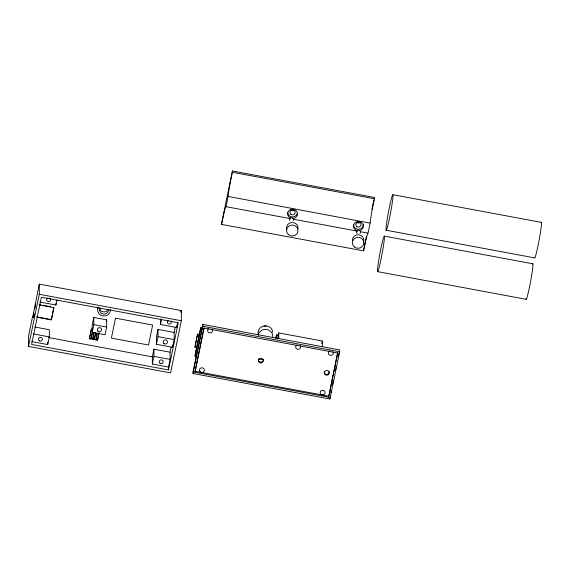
<?xml version="1.0" encoding="UTF-8"?>
<svg xmlns="http://www.w3.org/2000/svg" width="570" height="570" viewBox="0 0 570 570"><rect width="100%" height="100%" fill="white"/><g stroke="black" fill="none" stroke-linecap="round" stroke-linejoin="round"><path stroke-width="0.85" d="M370.115 223.098L370.137 222.884A18.098 1.097 -79.4 0 1 372.018 210.693L372.445 208.371A18.098 1.097 -79.4 0 1 374.255 199.635L374.454 197.462L232.403 171L221.63 223.141L221.63 224.423L363.689 250.886L363.895 249.774A18.098 1.097 -79.4 0 1 368.021 233.116L370.115 223.098L228.078 196.422A18.098 1.097 -79.4 0 1 229.959 184.231L230.394 181.901A18.098 1.097 -79.4 0 1 232.197 173.173L232.403 171M221.63 224.423L221.837 223.312A18.098 1.097 -79.4 0 1 225.969 206.654L290.479 218.666M32.618 316.314L28.5 336.25L28.514 346.425L170.573 372.887L181.346 320.746L181.331 310.572L39.273 284.109L32.618 317.654L32.618 316.314L33.267 316.229M33.602 314.597L33.944 312.959M34.784 308.869L35.632 304.779M28.514 346.425L39.287 294.284L39.273 284.109M36.9 317.219L51.343 319.905L53.879 307.33M51.343 319.905L53.879 307.636L39.437 304.95M31.599 341.572L47.745 344.579L49.326 336.913L49.319 329.724L34.877 327.03M39.779 302.007L55.917 305.014L56.979 299.906M89.454 338.794L91.357 328.976L89.454 338.794L91.065 339.093L92.625 331.562M93.758 317.454L92.176 325.121L92.19 332.317L105.101 334.725L106.69 327.059L106.675 319.863L93.758 317.454L93.772 324.651L92.19 332.317M91.065 339.093L92.625 330.949M95.682 333.001L94.299 339.692L92.682 339.392L93.893 332.923M92.682 339.392L94.064 332.702M94.299 339.692L95.682 332.388M99.08 332.766L97.527 340.297L95.91 339.991L97.121 333.521M95.91 339.991L97.292 333.3M97.527 340.297L98.909 332.987M106.326 321.565L106.675 319.863M168.492 367.08L152.347 364.066L152.34 356.877L153.921 349.211L170.067 352.217L170.074 359.406L168.492 367.08L168.499 369.951L31.607 344.451L41.368 297.219L178.253 322.72L168.499 369.951M174.149 332.431L158.011 329.424L156.422 337.091L156.436 344.287L172.582 347.294L174.163 339.627L174.149 332.431L175.225 327.244M152.347 364.066L153.936 356.4L153.921 349.211M156.436 344.287L158.018 336.621L158.011 329.424M177.726 322.399L176.664 327.508L160.526 324.501L161.581 319.392M170.067 352.217L171.135 347.023M180.968 312.31L181.331 310.572L180.042 311.056M199.97 334.547L197.548 334.091L195.011 346.361L195.018 347.394L196.629 347.693M195.018 347.394L197.548 334.091M202.493 328.078L200.747 327.757L195.047 355.359L195.047 356.179L196.664 356.485M195.047 356.179L200.747 327.757M225.969 206.76L228.078 196.529M202.785 324.416L193.031 371.647L193.031 373.5L329.923 399L339.677 351.768L339.677 349.916L202.785 324.416L202.792 326.261L193.031 373.5M194.961 372.267L204.089 328.099L337.746 353.001L328.626 397.162L194.961 372.267L201.224 340.924M201.581 339.193L203.91 327.935M275.844 338.309L276.557 334.861L278.303 335.189M276.03 337.953L276.557 334.861M277.512 338.879L278.744 332.916L322.328 341.031L322.342 346.688M321.801 343.589L322.328 341.031M328.626 397.162L337.568 352.837M330.807 392.858L331.163 391.141M332.581 384.266L333.286 380.831M335.416 370.529L336.307 366.232M338.259 356.784L339.143 352.495M363.867 248.734L366.375 236.571M371.946 209.632L373.92 200.07M35.155 304.045L35.796 303.96M368.021 233.116L360.197 231.655M392.865 194.712A18.098 1.097 -79.4 0 1 388.612 222.293A18.098 1.097 -79.4 0 1 387.03 220.398A18.098 1.097 -79.4 0 1 392.865 194.712L541.379 222.378M232.403 172.283L374.462 198.745M386.139 230.223L534.653 257.889M384.308 236.115A18.098 1.097 -79.4 0 1 380.055 263.696A18.098 1.097 -79.4 0 1 378.473 261.808A18.098 1.097 -79.4 0 1 384.308 236.115L532.822 263.782M293.094 219.158L357.582 231.171M377.582 271.634L526.096 299.3M276.564 335.374L278.303 335.702M39.287 294.284L181.346 320.746M202.792 326.261L339.677 351.768M200.747 328.577L202.364 328.876M39.245 304.601L40.962 304.921M42.686 305.242L50.438 306.689M197.548 335.124L199.165 335.424M93.772 324.651L106.69 327.059M158.018 336.621L174.163 339.627M36.708 316.87L51.343 319.599M91.357 329.588L92.967 329.887M89.454 338.174L91.065 338.473M92.682 338.78L94.292 339.079M95.91 339.378L97.527 339.677M33.188 333.906L49.326 336.913M153.936 356.4L170.074 359.406M48.607 337.554L152.34 356.877M194.961 371.234L328.619 396.136M363.681 249.603L363.689 250.886M329.916 397.147L329.923 399M278.744 332.916L278.759 338.566M176.664 325.912L176.664 327.508M172.575 344.893L172.582 347.294M160.512 318.908L160.526 324.501M55.917 303.418L55.917 305.014M47.738 342.185L47.745 344.579M360.397 222.165A2.636 2.501 -0.1 0 1 356.685 222.407M294.54 209.895A2.636 2.501 -0.1 0 1 290.821 210.138M357.476 230.722A4.938 4.688 -0.1 0 1 354.198 223.704A4.938 4.688 -0.1 0 1 362.264 223.176A4.938 4.688 -0.1 0 1 360.026 230.558M290.394 218.061A4.938 4.688 -0.1 0 1 289.14 210.472A4.938 4.688 -0.1 0 1 297.077 211.955A4.938 4.688 -0.1 0 1 292.894 218.531M297.405 213.216A4.938 4.688 -0.1 0 1 287.636 212.631M363.346 224.259A4.938 4.688 -0.1 0 1 358.758 229.261A4.938 4.688 -0.1 0 1 353.5 224.901M352.381 240.604A5.757 5.472 -0.1 0 1 359.228 234.861A5.757 5.472 -0.1 0 1 363.29 242.635M286.81 229.731A5.757 5.472 -0.1 0 1 291.868 222.507A5.757 5.472 -0.1 0 1 297.911 229.012M289.909 220.618A1.974 1.874 -0.1 0 1 291.413 217.704A1.974 1.874 -0.1 0 1 293.322 220.398M357.219 233.458A1.974 1.874 -0.1 0 1 357.027 230.814A1.974 1.874 -0.1 0 1 359.812 230.636A1.974 1.874 -0.1 0 1 360.005 233.28M171.029 321.131A1.974 1.874 -0.1 0 1 170.487 323.732A1.974 1.874 -0.1 0 1 167.751 323.219A1.974 1.874 -0.1 0 1 168.285 320.618M49.939 298.267A1.974 1.874 -0.1 0 1 49.882 301.138A1.974 1.874 -0.1 0 1 46.911 300.582A1.974 1.874 -0.1 0 1 48.001 297.903M108.435 309.631A4.439 4.218 -0.1 0 1 103.149 314.056A4.439 4.218 -0.1 0 1 100.014 308.064M107.994 309.617A4.439 4.218 -0.1 0 1 99.572 308.049M97.605 308.79A6.413 6.092 -0.1 0 1 97.705 307.202M110.409 309.503A6.413 6.092 -0.1 0 1 102.771 315.901A6.413 6.092 -0.1 0 1 98.247 307.237M258.16 335.039A7.403 7.032 -0.1 0 1 266.853 329.496A7.403 7.032 -0.1 0 1 272.688 337.746M264.081 326.275A4.111 3.905 -0.1 0 1 266.204 326.14M258.417 335.075A7.403 7.032 -0.1 0 1 263.96 325.905A7.403 7.032 -0.1 0 1 272.802 332.317M329.061 371.27A2.465 2.344 -0.1 0 1 326.895 374.369A2.465 2.344 -0.1 0 1 324.302 371.576M263.326 359.599A2.465 2.344 -0.1 0 1 261.031 362.1A2.465 2.344 -0.1 0 1 258.402 359.919M258.445 359.307A2.465 2.344 -0.1 0 1 258.652 358.73M212.118 329.268A2.465 2.344 -0.1 0 1 211.441 332.517A2.465 2.344 -0.1 0 1 208.022 331.882A2.465 2.344 -0.1 0 1 208.691 328.626M332.866 351.761A2.465 2.344 -0.1 0 1 332.011 355.117A2.465 2.344 -0.1 0 1 328.562 354.02A2.465 2.344 -0.1 0 1 330.016 350.849M300.19 345.677A2.465 2.344 -0.1 0 1 299.521 348.926A2.465 2.344 -0.1 0 1 296.094 348.291A2.465 2.344 -0.1 0 1 296.763 345.035M258.865 359.72A9.868 9.377 -0.1 0 1 263.141 359.62M532.473 264.102A18.098 1.097 -79.4 0 1 530.592 281.473A18.098 1.097 -79.4 0 1 526.003 299.001M541.03 222.699A18.098 1.097 -79.4 0 1 539.142 240.063A18.098 1.097 -79.4 0 1 534.56 257.597M33.587 317.283L34.2 314.319L33.587 317.283M115.511 318.167L111.392 338.103L148.521 345.014L152.639 325.078L115.511 318.167M356.692 226.468A2.629 2.501 -0.1 0 0 361.002 225.065A2.629 2.501 -0.1 0 0 357.568 222.215A2.629 2.501 -0.1 0 0 356.692 226.468M290.828 214.199A2.636 2.501 -0.1 0 0 295.146 212.795A2.636 2.501 -0.1 0 0 291.705 209.945A2.636 2.501 -0.1 0 0 290.828 214.199M354.341 246.924A5.757 5.472 -0.1 0 0 363.774 243.853A5.757 5.472 -0.1 0 0 356.264 237.626A5.757 5.472 -0.1 0 0 354.341 246.924M288.477 234.655A5.757 5.472 -0.1 0 0 297.918 231.584A5.757 5.472 -0.1 0 0 290.401 225.357A5.757 5.472 -0.1 0 0 288.477 234.655M159.913 363.154A1.974 1.874 -0.1 0 0 163.148 362.1A1.974 1.874 -0.1 0 0 160.576 359.962A1.974 1.874 -0.1 0 0 159.913 363.154M39.166 340.661A1.974 1.874 -0.1 0 0 42.401 339.606A1.974 1.874 -0.1 0 0 39.829 337.469A1.974 1.874 -0.1 0 0 39.166 340.661M98.033 331.22A2.138 2.031 -0.1 0 0 101.538 330.08A2.138 2.031 -0.1 0 0 98.745 327.764A2.138 2.031 -0.1 0 0 98.033 331.22M163.896 343.489A2.138 2.031 -0.1 0 0 167.402 342.349A2.138 2.031 -0.1 0 0 164.609 340.034A2.138 2.031 -0.1 0 0 163.896 343.489M200.269 371.904A2.465 2.344 -0.1 0 0 204.316 370.593A2.465 2.344 -0.1 0 0 201.096 367.921A2.465 2.344 -0.1 0 0 200.269 371.904M321.017 394.397A2.465 2.344 -0.1 0 0 325.064 393.086A2.465 2.344 -0.1 0 0 321.843 390.414A2.465 2.344 -0.1 0 0 321.017 394.397M325.107 374.618A2.465 2.344 -0.1 0 0 329.147 373.3A2.465 2.344 -0.1 0 0 325.926 370.635A2.465 2.344 -0.1 0 0 325.107 374.618M259.243 362.349A2.465 2.344 -0.1 0 0 263.29 361.031A2.465 2.344 -0.1 0 0 260.07 358.366A2.465 2.344 -0.1 0 0 259.243 362.349"/></g></svg>
